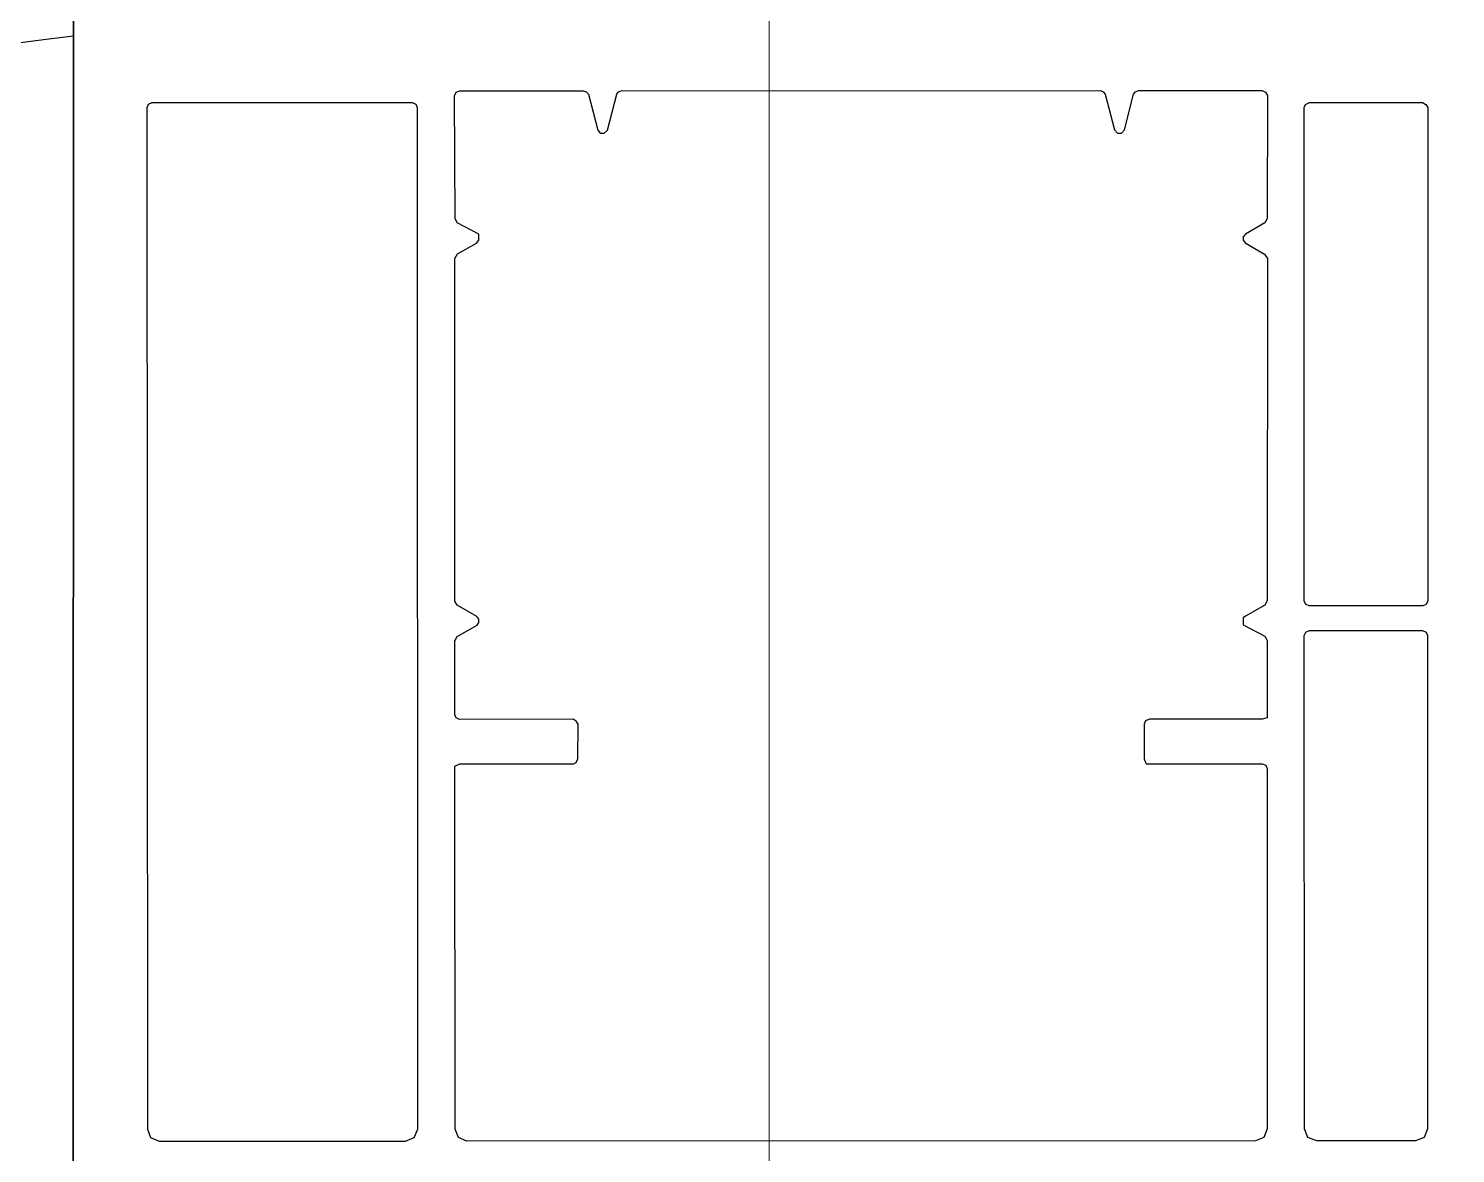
# Model space of a CAD drawing. Header units: millimetres. Extents: x 3755 to 5685, y 4194 to 7013.
# Drawn here: x 4320.8 to 4378.6, y 6097.5 to 6143.1 of the extents above; entities that cross this region are included whole.
import ezdxf

# ---------------------------------------------------------------- set-up
doc = ezdxf.new("R2010")
doc.units = ezdxf.units.MM
doc.linetypes.add('WIN_SOLID', pattern=[0])
for name, color, linetype, lineweight in [('Xella 025', 7, 'Continuous', 25), ('Xella 035', 7, 'Continuous', 35), ('Xella Bemaßung', 7, 'Continuous', 13), ('Xella-Text', 7, 'WIN_SOLID', 13)]:
    doc.layers.add(name, color=color, linetype=linetype, lineweight=lineweight)

msp = doc.modelspace()

# ---------------------------------------------------------------- linework, layer by layer
at = {"layer": 'Xella 025'}
for p, q in [((4206.373, 6128.199), (4321.478, 6142.64)), ((4321.478, 6142.64), (4322.584, 6142.778)), ((4338.034, 6140.353), (4338.092, 6140.496)), ((4338.05, 6135.37), (4338.034, 6140.353)), ((4338.092, 6140.496), (4338.235, 6140.554)), ((4338.235, 6140.554), (4343.24, 6140.555)), ((4343.24, 6140.555), (4343.369, 6140.511)), ((4343.369, 6140.511), (4343.455, 6140.411)), ((4343.455, 6140.411), (4343.843, 6138.962)), ((4344.23, 6138.962), (4344.603, 6140.411)), ((4344.603, 6140.411), (4344.674, 6140.511)), ((4344.674, 6140.511), (4344.789, 6140.555)), ((4344.789, 6140.555), (4364.207, 6140.56)), ((4364.207, 6140.56), (4364.321, 6140.516)), ((4364.321, 6140.516), (4364.407, 6140.415)), ((4364.407, 6140.415), (4364.781, 6138.966)), ((4365.182, 6138.966), (4365.555, 6140.415)), ((4365.555, 6140.415), (4365.626, 6140.516)), ((4365.626, 6140.516), (4365.756, 6140.56)), ((4365.756, 6140.56), (4370.76, 6140.561)), ((4370.76, 6140.561), (4370.904, 6140.503)), ((4370.904, 6140.503), (4370.975, 6140.36)), ((4370.975, 6140.36), (4370.963, 6135.377)), ((4325.615, 6139.991), (4325.558, 6139.861)), ((4325.558, 6139.861), (4325.581, 6098.455)), ((4325.759, 6140.062), (4325.615, 6139.991)), ((4336.328, 6140.065), (4325.744, 6140.062)), ((4336.471, 6139.993), (4336.328, 6140.065)), ((4336.529, 6139.864), (4336.471, 6139.993)), ((4336.538, 6098.457), (4336.529, 6139.864)), ((4372.467, 6139.871), (4372.525, 6140.001)), ((4372.472, 6119.872), (4372.467, 6139.871)), ((4372.525, 6140.001), (4372.682, 6140.073)), ((4372.682, 6140.073), (4377.257, 6140.074)), ((4377.257, 6140.074), (4377.4, 6140.002)), ((4377.4, 6140.002), (4377.473, 6139.872)), ((4377.473, 6139.872), (4377.477, 6119.873)), ((4343.843, 6138.962), (4343.929, 6138.832)), ((4343.929, 6138.832), (4344.101, 6138.832)), ((4344.101, 6138.832), (4344.23, 6138.962)), ((4364.781, 6138.966), (4364.895, 6138.837)), ((4364.895, 6138.837), (4365.067, 6138.837)), ((4365.067, 6138.837), (4365.182, 6138.966)), ((4338.136, 6135.198), (4338.05, 6135.37)), ((4339.011, 6134.739), (4338.136, 6135.198)), ((4370.877, 6135.205), (4370.088, 6134.746)), ((4370.963, 6135.377), (4370.877, 6135.205)), ((4338.925, 6134.38), (4339.011, 6134.494)), ((4339.011, 6134.494), (4339.011, 6134.739)), ((4370.088, 6134.746), (4369.988, 6134.631)), ((4369.988, 6134.631), (4369.988, 6134.501)), ((4369.988, 6134.501), (4370.074, 6134.387)), ((4338.036, 6133.748), (4338.151, 6133.945)), ((4338.151, 6133.945), (4338.925, 6134.38)), ((4370.074, 6134.387), (4370.862, 6133.927)), ((4370.862, 6133.927), (4370.977, 6133.755)), ((4338.039, 6119.865), (4338.036, 6133.748)), ((4370.977, 6133.755), (4370.966, 6119.872)), ((4338.139, 6119.692), (4338.039, 6119.865)), ((4338.928, 6119.233), (4338.139, 6119.692)), ((4370.865, 6119.699), (4370.091, 6119.248)), ((4370.966, 6119.872), (4370.865, 6119.699)), ((4372.529, 6119.728), (4372.472, 6119.872)), ((4372.687, 6119.671), (4372.529, 6119.728)), ((4377.276, 6119.672), (4372.687, 6119.671)), ((4377.405, 6119.729), (4377.276, 6119.678)), ((4377.477, 6119.873), (4377.405, 6119.729)), ((4338.14, 6118.429), (4338.943, 6118.888)), ((4339.014, 6119.132), (4338.928, 6119.233)), ((4338.943, 6118.888), (4339.014, 6118.989)), ((4339.014, 6118.989), (4339.014, 6119.132)), ((4370.091, 6119.248), (4369.991, 6119.189)), ((4369.991, 6119.189), (4369.991, 6119.139)), ((4369.991, 6119.139), (4369.991, 6118.995)), ((4369.991, 6118.995), (4369.991, 6118.895)), ((4369.991, 6118.895), (4370.866, 6118.436)), ((4338.039, 6118.257), (4338.14, 6118.429)), ((4338.04, 6115.256), (4338.039, 6118.257)), ((4370.866, 6118.436), (4370.966, 6118.264)), ((4370.966, 6118.264), (4370.967, 6115.263)), ((4372.472, 6118.465), (4372.529, 6118.608)), ((4372.476, 6098.465), (4372.472, 6118.465)), ((4372.529, 6118.608), (4372.687, 6118.666)), ((4372.687, 6118.666), (4377.262, 6118.667)), ((4377.262, 6118.667), (4377.405, 6118.609)), ((4377.405, 6118.609), (4377.463, 6118.466)), ((4377.463, 6118.466), (4377.467, 6098.466)), ((4338.097, 6115.127), (4338.04, 6115.256)), ((4338.226, 6115.069), (4338.097, 6115.127)), ((4342.844, 6115.07), (4338.226, 6115.069)), ((4342.959, 6114.998), (4342.844, 6115.07)), ((4343.045, 6114.869), (4342.959, 6114.998)), ((4343.031, 6113.462), (4343.045, 6114.869)), ((4366.033, 6115.003), (4365.976, 6114.874)), ((4365.976, 6114.874), (4365.977, 6113.467)), ((4366.191, 6115.075), (4366.033, 6115.003)), ((4370.766, 6115.076), (4366.191, 6115.075)), ((4370.967, 6115.134), (4370.766, 6115.076)), ((4370.967, 6115.263), (4370.967, 6115.134)), ((4338.04, 6113.177), (4338.241, 6113.266)), ((4338.04, 6113.059), (4338.04, 6113.177)), ((4338.058, 6098.458), (4338.04, 6113.059)), ((4338.241, 6113.266), (4342.845, 6113.261)), ((4342.845, 6113.261), (4342.959, 6113.319)), ((4342.959, 6113.319), (4343.031, 6113.462)), ((4365.977, 6113.467), (4366.034, 6113.324)), ((4366.034, 6113.324), (4366.057, 6113.266)), ((4366.057, 6113.266), (4366.192, 6113.266)), ((4366.192, 6113.266), (4370.766, 6113.267)), ((4370.766, 6113.267), (4370.91, 6113.21)), ((4370.91, 6113.21), (4370.967, 6113.066)), ((4370.967, 6113.066), (4370.971, 6098.465)), ((4325.581, 6098.455), (4325.71, 6098.11)), ((4325.71, 6098.11), (4326.054, 6097.967)), ((4336.036, 6097.969), (4336.395, 6098.113)), ((4336.395, 6098.113), (4336.538, 6098.457)), ((4338.187, 6098.113), (4338.058, 6098.458)), ((4338.531, 6097.969), (4338.187, 6098.113)), ((4370.827, 6098.12), (4370.497, 6097.976)), ((4370.971, 6098.465), (4370.827, 6098.12)), ((4372.62, 6098.12), (4372.476, 6098.465)), ((4372.978, 6097.977), (4372.62, 6098.12)), ((4377.323, 6098.121), (4376.979, 6097.978)), ((4377.467, 6098.466), (4377.323, 6098.121)), ((4326.054, 6097.967), (4336.036, 6097.969)), ((4370.497, 6097.976), (4338.531, 6097.969)), ((4376.979, 6097.978), (4372.978, 6097.977))]:
    msp.add_line(p, q, dxfattribs=at)
at = {"layer": 'Xella 035'}
msp.add_line((4322.57, 6095.871), (4322.584, 6143.863), dxfattribs=at)
at = {"layer": 'Xella Bemaßung'}
msp.add_circle((4338.037, 6126.748), 210.041, dxfattribs=at)
at = {"layer": 'Xella-Text'}
msp.add_line((4350.788, 6208.508), (4350.788, 6020.058), dxfattribs=at)

doc.saveas('drawing.dxf')
